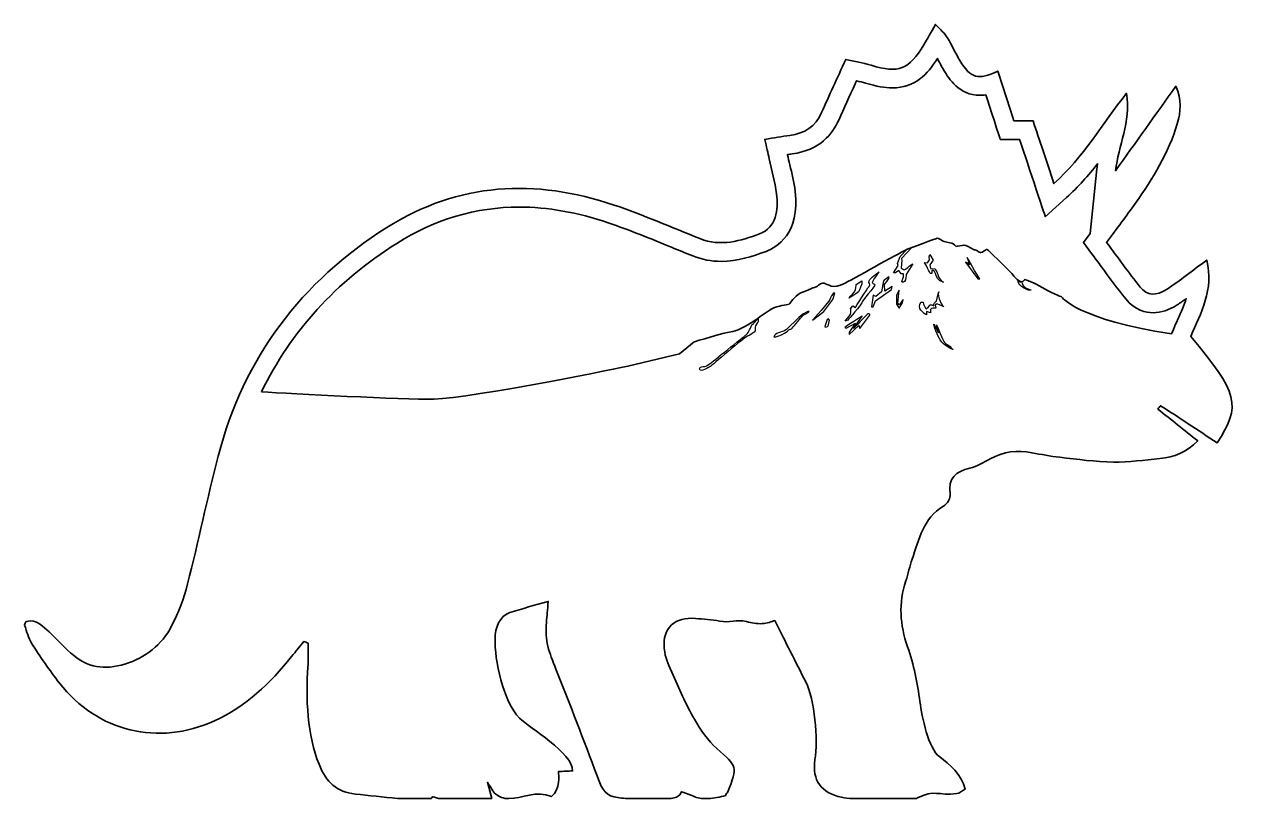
# Model space of a CAD drawing. Header units: millimetres. Extents: x -979 to 741, y -242 to 416.
# Drawn here: x -592.3 to -319.5, y 237.5 to 410.9 of the extents above; entities that cross this region are included whole.
import ezdxf

# ---------------------------------------------------------------- set-up
doc = ezdxf.new("R2010")
doc.units = ezdxf.units.MM
doc.header["$MEASUREMENT"] = 0
doc.layers.add('Layer 1', color=7, linetype='Continuous')

msp = doc.modelspace()

# ---------------------------------------------------------------- linework, layer by layer
at = {"layer": 'Layer 1', "color": 240, "lineweight": 35}
for points, knots in [([(-592.1974, 276.3227), (-591.7197, 274.8957), (-591.38, 273.4779), (-590.642, 272.3113), (-590.642, 272.3113), (-588.6975, 269.234), (-586.6214, 266.2209), (-584.383, 263.3486), (-584.383, 263.3486), (-575.898, 252.4538), (-562.2134, 249.1864), (-549.6651, 254.9003), (-549.6651, 254.9003), (-542.5704, 258.1307), (-537.1595, 263.3486), (-532.3642, 269.3226), (-532.3642, 269.3226), (-531.4547, 270.4557), (-530.5273, 271.5765), (-529.6055, 272.7032), (-529.6055, 272.7032), (-529.2961, 272.5716), (-528.9899, 272.4401), (-528.6805, 272.3081), (-528.6805, 272.3081), (-528.6805, 270.5262), (-528.5489, 268.7317), (-528.7052, 266.965), (-528.7052, 266.965), (-529.2961, 260.253), (-528.7694, 251.4646), (-526.234, 245.1753), (-526.234, 245.1753), (-524.602, 241.1208), (-522.2959, 238.9682), (-518.0735, 238.4937), (-518.0735, 238.4937), (-515.1585, 238.1659), (-511.7348, 237.8936), (-508.673, 237.477), (-508.673, 237.477), (-508.673, 237.477), (-501.088, 237.477), (-501.088, 237.477), (-501.088, 237.477), (-501.0022, 237.5934), (-500.9197, 237.719), (-500.8368, 237.8537), (-500.8368, 237.8537), (-500.7052, 238.071), (-500.0836, 237.7038), (-499.4867, 237.477), (-499.4867, 237.477), (-499.4867, 237.477), (-487.5229, 237.477), (-487.5229, 237.477), (-487.5229, 237.477), (-487.5229, 237.477), (-488.4938, 241.1515), (-488.4938, 241.1515), (-488.4938, 241.1515), (-488.4109, 241.0227), (-487.0975, 238.9438), (-486.9567, 238.8059), (-486.9567, 238.8059), (-485.9432, 237.7987), (-484.8376, 237.477), (-483.665, 237.477), (-483.665, 237.477), (-480.7743, 237.477), (-477.4734, 239.443), (-474.1354, 237.9211), (-474.1354, 237.9211), (-472.078, 239.746), (-472.5493, 242.7009), (-472.5892, 243.543), (-472.5892, 243.543), (-471.4776, 243.6012), (-470.4273, 243.6534), (-469.3923, 243.7053), (-469.3923, 243.7053), (-469.3432, 247.741), (-479.0439, 253.2528), (-481.2763, 255.4852), (-481.2763, 255.4852), (-485.0306, 259.2363), (-486.8954, 268.7779), (-486.7941, 273.2148), (-486.7941, 273.2148), (-486.7362, 275.8296), (-485.7989, 278.3466), (-483.4353, 279.1488), (-483.4353, 279.1488), (-480.7313, 280.0646), (-477.957, 280.772), (-474.8642, 281.6723), (-474.8642, 281.6723), (-475.0328, 279.7461), (-475.1401, 278.3681), (-475.2745, 276.9902), (-475.2745, 276.9902), (-475.688, 272.838), (-474.6744, 270.3118), (-473.1314, 266.4598), (-473.1314, 266.4598), (-469.9557, 258.535), (-466.8967, 250.5583), (-463.9295, 242.5541), (-463.9295, 242.5541), (-463.158, 240.4685), (-462.3434, 238.2824), (-460.1174, 237.8537), (-460.1174, 237.8537), (-459.0393, 237.6456), (-457.8727, 237.532), (-456.6909, 237.477), (-456.6909, 237.477), (-456.6909, 237.477), (-447.8383, 237.477), (-447.8383, 237.477), (-447.8383, 237.477), (-447.1369, 237.5045), (-446.2522, 237.6731), (-445.6796, 238.077), (-445.6796, 238.077), (-445.2143, 238.4079), (-445.0182, 239.0112), (-445.0182, 239.0112), (-445.0182, 239.0112), (-445.0182, 239.0112), (-443.2698, 238.4446), (-442.6785, 238.1599), (-442.6785, 238.1599), (-441.7818, 237.725), (-440.8233, 237.5228), (-439.8341, 237.477), (-439.8341, 237.477), (-439.8341, 237.477), (-439.0072, 237.477), (-439.0072, 237.477), (-439.0072, 237.477), (-437.7118, 237.526), (-436.3864, 237.817), (-435.097, 238.2058), (-435.097, 238.2058), (-435.097, 238.5364), (-434.7206, 238.7385), (-434.6253, 238.9773), (-434.6253, 238.9773), (-432.3654, 244.7251), (-432.5034, 244.6454), (-437.069, 248.7147), (-437.069, 248.7147), (-439.0961, 250.5185), (-440.7711, 252.8701), (-442.1211, 255.2464), (-442.1211, 255.2464), (-444.0505, 258.6422), (-445.6246, 262.2494), (-447.1768, 265.8442), (-447.1768, 265.8442), (-448.1692, 268.1316), (-448.6038, 268.7684), (-448.8613, 271.1905), (-448.8613, 271.1905), (-449.3418, 275.7318), (-446.4116, 278.2884), (-441.8855, 277.8414), (-441.8855, 277.8414), (-440.0729, 277.664), (-438.2237, 277.6485), (-436.4534, 277.2721), (-436.4534, 277.2721), (-434.1875, 276.788), (-432.7023, 277.7007), (-430.4516, 277.1341), (-430.4516, 277.1341), (-429.3005, 276.8431), (-428.082, 276.6289), (-426.9062, 276.6808), (-426.9062, 276.6808), (-425.8493, 276.7238), (-424.8114, 277.18), (-424.0981, 277.367), (-424.0981, 277.367), (-421.6759, 272.5808), (-419.4375, 268.1009), (-417.1501, 263.6488), (-417.1501, 263.6488), (-415.1231, 259.708), (-414.4097, 250.7605), (-415.0955, 246.1581), (-415.0955, 246.1581), (-415.7722, 241.6048), (-413.7176, 238.7385), (-409.1611, 237.7892), (-409.1611, 237.7892), (-408.4016, 237.6301), (-407.5136, 237.532), (-406.5432, 237.477), (-406.5432, 237.477), (-406.5432, 237.477), (-392.6624, 237.477), (-392.6624, 237.477), (-392.6624, 237.477), (-392.4666, 237.5017), (-392.2796, 237.5475), (-392.1174, 237.6332), (-392.1174, 237.6332), (-388.3359, 239.5869), (-387.497, 238.1141), (-383.3233, 238.5946), (-383.3233, 238.5946), (-382.7201, 238.6651), (-382.1688, 239.1978), (-381.4646, 239.5869), (-381.4646, 239.5869), (-382.2058, 242.8663), (-384.98, 245.1964), (-387.1478, 246.8224), (-387.1478, 246.8224), (-389.7107, 248.7394), (-391.1102, 255.7699), (-391.5723, 259.218), (-391.5723, 259.218), (-392.1237, 263.3518), (-392.9506, 267.5315), (-394.3314, 271.4572), (-394.3314, 271.4572), (-396.0889, 276.4543), (-396.3832, 281.2771), (-394.7142, 286.2746), (-394.7142, 286.2746), (-394.1815, 287.8699), (-393.8753, 289.5417), (-393.3179, 291.1278), (-393.3179, 291.1278), (-391.7748, 295.5403), (-390.8714, 300.3141), (-386.2874, 302.9994), (-386.2874, 302.9994), (-385.4911, 303.4651), (-384.6335, 304.8857), (-384.7715, 305.7003), (-384.7715, 305.7003), (-385.3902, 309.3381), (-383.5438, 310.7284), (-380.4172, 311.5243), (-380.4172, 311.5243), (-378.8128, 311.9349), (-377.2941, 312.783), (-375.8304, 313.6036), (-375.8304, 313.6036), (-372.8632, 315.2662), (-369.7521, 315.6095), (-366.4635, 314.9815), (-366.4635, 314.9815), (-364.3965, 314.5864), (-362.3236, 314.1793), (-360.2352, 313.9465), (-360.2352, 313.9465), (-356.2361, 313.4995), (-352.2278, 312.9361), (-348.2132, 312.8687), (-348.2132, 312.8687), (-344.7532, 312.8105), (-341.2808, 313.3432), (-337.8207, 313.671), (-337.8207, 313.671), (-334.6697, 313.968), (-331.8496, 315.0429), (-329.3297, 317.6485), (-329.3297, 317.6485), (-332.364, 320.0615), (-335.3065, 322.4012), (-338.2462, 324.7404), (-338.2462, 324.7404), (-338.0532, 324.9976), (-337.8602, 325.258), (-337.6676, 325.5151), (-337.6676, 325.5151), (-335.5947, 324.171), (-333.5186, 322.8358), (-331.4545, 321.4793), (-331.4545, 321.4793), (-329.2835, 320.0495), (-327.1309, 318.5979), (-324.9906, 317.1709), (-324.9906, 317.1709), (-319.4788, 325.4876), (-320.2475, 328.4365), (-330.9035, 340.988), (-330.9035, 340.988), (-328.6834, 346.2609), (-325.5815, 351.5551), (-327.3083, 358.1386), (-327.3083, 358.1386), (-330.5514, 355.7439), (-333.2794, 353.5334), (-336.204, 351.6224), (-336.204, 351.6224), (-338.6967, 349.9965), (-340.6528, 350.1619), (-342.2089, 352.0849), (-342.2089, 352.0849), (-344.8297, 355.3277), (-347.2367, 358.7387), (-349.7414, 362.0887), (-349.7414, 362.0887), (-347.4082, 365.258), (-345.277, 368.0354), (-343.2743, 370.9014), (-343.2743, 370.9014), (-339.4068, 376.4347), (-335.818, 382.1208), (-333.9045, 388.6923), (-333.9045, 388.6923), (-333.1235, 391.3717), (-332.8935, 394.0479), (-334.2439, 397.0761), (-334.2439, 397.0761), (-338.7394, 390.7621), (-343.2376, 384.4512), (-347.7327, 378.1404), (-347.7327, 378.1404), (-347.1263, 383.7743), (-344.2819, 388.9312), (-345.2552, 395.5175), (-345.2552, 395.5175), (-350.804, 388.5022), (-354.8888, 381.2727), (-361.5334, 375.2617), (-361.5334, 375.2617), (-363.2546, 380.4398), (-364.7733, 385.0086), (-366.2183, 389.363), (-366.2183, 389.363), (-366.2183, 389.363), (-370.5176, 389.363), (-370.5176, 389.363), (-370.5176, 389.363), (-371.7424, 393.12), (-372.9306, 396.7731), (-374.1311, 400.4628), (-374.1311, 400.4628), (-378.5313, 398.3623), (-380.1999, 398.852), (-382.6128, 402.8116), (-382.6128, 402.8116), (-383.6324, 404.4865), (-384.3979, 406.3175), (-385.4361, 407.9773), (-385.4361, 407.9773), (-386.0362, 408.9358), (-386.952, 409.6981), (-388.0819, 410.9445), (-388.0819, 410.9445), (-389.19, 409.0032), (-389.9312, 407.6802), (-390.6967, 406.3757), (-390.6967, 406.3757), (-393.9762, 400.7873), (-396.3616, 399.8966), (-402.5134, 401.7825), (-402.5134, 401.7825), (-404.3323, 402.3367), (-406.2306, 402.6369), (-408.209, 403.0811), (-408.209, 403.0811), (-410.144, 398.8216), (-411.911, 395.0215), (-413.5948, 391.1879), (-413.5948, 391.1879), (-414.9791, 388.0369), (-417.4288, 386.4966), (-420.7453, 386.074), (-420.7453, 386.074), (-422.5148, 385.8504), (-424.2727, 385.5106), (-426.3393, 385.1709), (-426.3393, 385.1709), (-425.9477, 383.4712), (-425.632, 382.1423), (-425.3381, 380.8074), (-425.3381, 380.8074), (-424.7687, 378.2046), (-424.0215, 375.6233), (-423.6938, 372.9898), (-423.6938, 372.9898), (-423.2377, 369.3213), (-423.801, 365.4111), (-427.5151, 364.0057), (-427.5151, 364.0057), (-431.6952, 362.4256), (-436.2393, 361.0783), (-440.8847, 362.9431), (-440.8847, 362.9431), (-447.2565, 365.5028), (-453.5737, 368.2404), (-460.0715, 370.4484), (-460.0715, 370.4484), (-477.7672, 376.4591), (-494.9793, 375.5619), (-511.0306, 365.4263), (-511.0306, 365.4263), (-530.2207, 353.3098), (-543.0879, 336.3059), (-548.823, 314.2132), (-548.823, 314.2132), (-551.2911, 304.7143), (-553.2691, 295.0873), (-555.6881, 285.5733), (-555.6881, 285.5733), (-556.5086, 282.3425), (-557.7427, 279.152), (-559.2557, 276.182), (-559.2557, 276.182), (-561.4479, 271.8735), (-565.1196, 269.0626), (-569.7523, 267.6356), (-569.7523, 267.6356), (-574.2477, 266.2545), (-578.118, 266.7445), (-581.921, 270.1311), (-581.921, 270.1311), (-583.8073, 271.8093), (-584.8483, 273.1259), (-586.7163, 274.8224), (-586.7163, 274.8224), (-587.9228, 275.9185), (-589.6468, 277.8199), (-591.7261, 277.1892), (-591.7261, 277.1892), (-591.9466, 277.1218), (-592.2648, 276.5249), (-592.1974, 276.3227)], [0, 0, 0, 0, 0.00909091, 0.00909091, 0.00909091, 0.00909091, 0.01818182, 0.01818182, 0.01818182, 0.01818182, 0.02727273, 0.02727273, 0.02727273, 0.02727273, 0.03636364, 0.03636364, 0.03636364, 0.03636364, 0.04545455, 0.04545455, 0.04545455, 0.04545455, 0.05454545, 0.05454545, 0.05454545, 0.05454545, 0.06363636, 0.06363636, 0.06363636, 0.06363636, 0.07272727, 0.07272727, 0.07272727, 0.07272727, 0.08181818, 0.08181818, 0.08181818, 0.08181818, 0.09090909, 0.09090909, 0.09090909, 0.09090909, 0.1, 0.1, 0.1, 0.1, 0.10909091, 0.10909091, 0.10909091, 0.10909091, 0.11818182, 0.11818182, 0.11818182, 0.11818182, 0.12727273, 0.12727273, 0.12727273, 0.12727273, 0.13636364, 0.13636364, 0.13636364, 0.13636364, 0.14545455, 0.14545455, 0.14545455, 0.14545455, 0.15454545, 0.15454545, 0.15454545, 0.15454545, 0.16363636, 0.16363636, 0.16363636, 0.16363636, 0.17272727, 0.17272727, 0.17272727, 0.17272727, 0.18181818, 0.18181818, 0.18181818, 0.18181818, 0.19090909, 0.19090909, 0.19090909, 0.19090909, 0.2, 0.2, 0.2, 0.2, 0.20909091, 0.20909091, 0.20909091, 0.20909091, 0.21818182, 0.21818182, 0.21818182, 0.21818182, 0.22727273, 0.22727273, 0.22727273, 0.22727273, 0.23636364, 0.23636364, 0.23636364, 0.23636364, 0.24545455, 0.24545455, 0.24545455, 0.24545455, 0.25454545, 0.25454545, 0.25454545, 0.25454545, 0.26363636, 0.26363636, 0.26363636, 0.26363636, 0.27272727, 0.27272727, 0.27272727, 0.27272727, 0.28181818, 0.28181818, 0.28181818, 0.28181818, 0.29090909, 0.29090909, 0.29090909, 0.29090909, 0.3, 0.3, 0.3, 0.3, 0.30909091, 0.30909091, 0.30909091, 0.30909091, 0.31818182, 0.31818182, 0.31818182, 0.31818182, 0.32727273, 0.32727273, 0.32727273, 0.32727273, 0.33636364, 0.33636364, 0.33636364, 0.33636364, 0.34545455, 0.34545455, 0.34545455, 0.34545455, 0.35454545, 0.35454545, 0.35454545, 0.35454545, 0.36363636, 0.36363636, 0.36363636, 0.36363636, 0.37272727, 0.37272727, 0.37272727, 0.37272727, 0.38181818, 0.38181818, 0.38181818, 0.38181818, 0.39090909, 0.39090909, 0.39090909, 0.39090909, 0.4, 0.4, 0.4, 0.4, 0.40909091, 0.40909091, 0.40909091, 0.40909091, 0.41818182, 0.41818182, 0.41818182, 0.41818182, 0.42727273, 0.42727273, 0.42727273, 0.42727273, 0.43636364, 0.43636364, 0.43636364, 0.43636364, 0.44545455, 0.44545455, 0.44545455, 0.44545455, 0.45454545, 0.45454545, 0.45454545, 0.45454545, 0.46363636, 0.46363636, 0.46363636, 0.46363636, 0.47272727, 0.47272727, 0.47272727, 0.47272727, 0.48181818, 0.48181818, 0.48181818, 0.48181818, 0.49090909, 0.49090909, 0.49090909, 0.49090909, 0.5, 0.5, 0.5, 0.5, 0.50909091, 0.50909091, 0.50909091, 0.50909091, 0.51818182, 0.51818182, 0.51818182, 0.51818182, 0.52727273, 0.52727273, 0.52727273, 0.52727273, 0.53636364, 0.53636364, 0.53636364, 0.53636364, 0.54545455, 0.54545455, 0.54545455, 0.54545455, 0.55454545, 0.55454545, 0.55454545, 0.55454545, 0.56363636, 0.56363636, 0.56363636, 0.56363636, 0.57272727, 0.57272727, 0.57272727, 0.57272727, 0.58181818, 0.58181818, 0.58181818, 0.58181818, 0.59090909, 0.59090909, 0.59090909, 0.59090909, 0.6, 0.6, 0.6, 0.6, 0.60909091, 0.60909091, 0.60909091, 0.60909091, 0.61818182, 0.61818182, 0.61818182, 0.61818182, 0.62727273, 0.62727273, 0.62727273, 0.62727273, 0.63636364, 0.63636364, 0.63636364, 0.63636364, 0.64545455, 0.64545455, 0.64545455, 0.64545455, 0.65454545, 0.65454545, 0.65454545, 0.65454545, 0.66363636, 0.66363636, 0.66363636, 0.66363636, 0.67272727, 0.67272727, 0.67272727, 0.67272727, 0.68181818, 0.68181818, 0.68181818, 0.68181818, 0.69090909, 0.69090909, 0.69090909, 0.69090909, 0.7, 0.7, 0.7, 0.7, 0.70909091, 0.70909091, 0.70909091, 0.70909091, 0.71818182, 0.71818182, 0.71818182, 0.71818182, 0.72727273, 0.72727273, 0.72727273, 0.72727273, 0.73636364, 0.73636364, 0.73636364, 0.73636364, 0.74545455, 0.74545455, 0.74545455, 0.74545455, 0.75454545, 0.75454545, 0.75454545, 0.75454545, 0.76363636, 0.76363636, 0.76363636, 0.76363636, 0.77272727, 0.77272727, 0.77272727, 0.77272727, 0.78181818, 0.78181818, 0.78181818, 0.78181818, 0.79090909, 0.79090909, 0.79090909, 0.79090909, 0.8, 0.8, 0.8, 0.8, 0.80909091, 0.80909091, 0.80909091, 0.80909091, 0.81818182, 0.81818182, 0.81818182, 0.81818182, 0.82727273, 0.82727273, 0.82727273, 0.82727273, 0.83636364, 0.83636364, 0.83636364, 0.83636364, 0.84545455, 0.84545455, 0.84545455, 0.84545455, 0.85454545, 0.85454545, 0.85454545, 0.85454545, 0.86363636, 0.86363636, 0.86363636, 0.86363636, 0.87272727, 0.87272727, 0.87272727, 0.87272727, 0.88181818, 0.88181818, 0.88181818, 0.88181818, 0.89090909, 0.89090909, 0.89090909, 0.89090909, 0.9, 0.9, 0.9, 0.9, 0.90909091, 0.90909091, 0.90909091, 0.90909091, 0.91818182, 0.91818182, 0.91818182, 0.91818182, 0.92727273, 0.92727273, 0.92727273, 0.92727273, 0.93636364, 0.93636364, 0.93636364, 0.93636364, 0.94545455, 0.94545455, 0.94545455, 0.94545455, 0.95454545, 0.95454545, 0.95454545, 0.95454545, 0.96363636, 0.96363636, 0.96363636, 0.96363636, 0.97272727, 0.97272727, 0.97272727, 0.97272727, 0.98181818, 0.98181818, 0.98181818, 0.98181818, 1, 1, 1, 1]), ([(-539.1223, 328.6079), (-532.205, 328.2159), (-507.6838, 326.8595), (-500.4571, 326.9943), (-500.4571, 326.9943), (-492.012, 327.1502), (-457.0154, 334.3433), (-457.0154, 334.3433), (-457.0154, 334.3433), (-457.0154, 334.3433), (-445.416, 337.1571), (-445.416, 337.1571), (-445.416, 337.1571), (-445.416, 337.1571), (-442.1613, 339.8181), (-442.1613, 339.8181), (-442.1613, 339.8181), (-442.1613, 339.8181), (-434.9406, 342.0046), (-433.5355, 342.1605), (-433.5355, 342.1605), (-432.1269, 342.32), (-429.3128, 344.0377), (-428.688, 344.5061), (-428.688, 344.5061), (-428.0604, 344.9778), (-425.5585, 346.8518), (-424.153, 347.4794), (-424.153, 347.4794), (-422.7448, 348.1041), (-421.0236, 347.9482), (-420.7113, 348.4167), (-420.7113, 348.4167), (-420.3988, 348.8852), (-419.3059, 350.4497), (-417.8972, 350.9182), (-417.8972, 350.9182), (-416.4918, 351.3867), (-416.2589, 351.6989), (-415.2027, 352.0115), (-415.2027, 352.0115), (-414.1462, 352.3269), (-413.9899, 353.1076), (-413.0497, 352.9516), (-413.0497, 352.9516), (-412.1131, 352.7954), (-411.3416, 351.4298), (-408.3648, 352.9728), (-408.3648, 352.9728), (-405.3888, 354.5162), (-395.0697, 360.3342), (-394.4446, 360.5515), (-394.4446, 360.5515), (-393.817, 360.7692), (-387.9284, 362.9829), (-387.6928, 363.0351), (-387.6928, 363.0351), (-387.4599, 363.0901), (-386.3638, 362.3673), (-386.3638, 362.3673), (-386.3638, 362.3673), (-386.3638, 362.3673), (-384.7502, 361.9418), (-384.4105, 361.9171), (-384.4105, 361.9171), (-384.0704, 361.8896), (-383.5773, 361.1855), (-383.4735, 361.1855), (-383.4735, 361.1855), (-383.3691, 361.1855), (-382.0128, 361.4458), (-381.6727, 361.4977), (-381.6727, 361.4977), (-381.3362, 361.5499), (-380.1879, 360.9008), (-379.9275, 360.6923), (-379.9275, 360.6923), (-379.6672, 360.4813), (-379.4865, 360.4813), (-379.1712, 360.4291), (-379.1712, 360.4291), (-378.8586, 360.3769), (-378.0687, 359.5165), (-377.5269, 359.9084), (-377.5269, 359.9084), (-376.985, 360.3004), (-376.6693, 360.5515), (-376.6693, 360.5515), (-376.6693, 360.5515), (-376.6693, 360.5515), (-376.253, 360.4048), (-375.9408, 360.0125), (-375.9408, 360.0125), (-375.6282, 359.6237), (-370.9892, 355.2969), (-370.677, 354.749), (-370.677, 354.749), (-370.3644, 354.2008), (-369.1643, 353.1841), (-368.7752, 353.2363), (-368.7752, 353.2363), (-368.3832, 353.2914), (-368.1232, 353.8121), (-368.0191, 353.7842), (-368.0191, 353.7842), (-367.9147, 353.7599), (-365.9339, 353.0282), (-364.213, 351.9868), (-364.213, 351.9868), (-362.495, 350.9457), (-359.8372, 349.9015), (-359.8372, 349.9015), (-359.8372, 349.9015), (-359.8372, 349.9015), (-356.2575, 344.7326), (-335.1844, 341.6127), (-335.1844, 341.6127), (-335.1844, 341.6127), (-334.7646, 342.6138), (-334.7646, 342.6138), (-334.7646, 342.6138), (-334.44, 343.3854), (-334.0999, 344.1512), (-333.7694, 344.8921), (-333.7694, 344.8921), (-333.0589, 346.4905), (-332.3886, 348.0064), (-331.8802, 349.5036), (-331.8802, 349.5036), (-332.5509, 349.0288), (-333.2243, 348.5666), (-333.9165, 348.1133), (-333.9165, 348.1133), (-335.7354, 346.9251), (-337.5451, 346.3251), (-339.2903, 346.3251), (-339.2903, 346.3251), (-340.953, 346.3251), (-343.3752, 346.8673), (-345.4668, 349.4514), (-345.4668, 349.4514), (-347.3682, 351.8034), (-349.1628, 354.2467), (-350.8988, 356.6075), (-350.8988, 356.6075), (-351.6277, 357.5998), (-352.3562, 358.5919), (-353.0974, 359.581), (-353.0974, 359.581), (-353.0974, 359.581), (-354.9561, 362.0702), (-354.9561, 362.0702), (-354.9561, 362.0702), (-354.9561, 362.0702), (-353.4558, 364.1097), (-353.4558, 364.1097), (-353.4558, 364.1097), (-353.4558, 364.1097), (-351.8972, 378.5905), (-351.8972, 378.5905), (-351.8972, 378.5905), (-351.857, 378.9732), (-351.8083, 379.3528), (-351.7501, 379.7264), (-351.7501, 379.7264), (-353.8202, 377.1113), (-356.0797, 374.5483), (-358.7224, 372.1569), (-358.7224, 372.1569), (-358.7224, 372.1569), (-363.4838, 367.8484), (-363.4838, 367.8484), (-363.4838, 367.8484), (-363.4838, 367.8484), (-368.3038, 382.3476), (-369.2408, 385.1737), (-369.2408, 385.1737), (-369.2408, 385.1737), (-373.5585, 385.1737), (-373.5585, 385.1737), (-373.5585, 385.1737), (-373.5585, 385.1737), (-376.0448, 392.8078), (-376.8072, 395.153), (-376.8072, 395.153), (-377.2697, 395.0828), (-377.7167, 395.049), (-378.1608, 395.049), (-378.1608, 395.049), (-382.7874, 395.049), (-385.0871, 398.8216), (-386.1896, 400.6341), (-386.1896, 400.6341), (-386.7434, 401.544), (-387.2087, 402.4411), (-387.6529, 403.3135), (-387.6529, 403.3135), (-389.8698, 399.7677), (-392.7205, 396.6964), (-397.7762, 396.6964), (-397.7762, 396.6964), (-399.4635, 396.6964), (-401.3036, 397.0302), (-403.735, 397.7774), (-403.735, 397.7774), (-404.3781, 397.9735), (-405.0671, 398.1386), (-405.7867, 398.2949), (-405.7867, 398.2949), (-405.888, 398.0744), (-405.9889, 397.8571), (-406.0866, 397.6398), (-406.0866, 397.6398), (-407.3756, 394.8225), (-408.5917, 392.1647), (-409.758, 389.5037), (-409.758, 389.5037), (-411.0872, 386.4814), (-413.9779, 382.7152), (-420.2213, 381.9189), (-420.2213, 381.9189), (-420.5642, 381.8759), (-420.9103, 381.8269), (-421.2627, 381.775), (-421.2627, 381.775), (-421.2564, 381.7503), (-421.2504, 381.726), (-421.2472, 381.7044), (-421.2472, 381.7044), (-421.0849, 380.9696), (-420.9103, 380.2408), (-420.7265, 379.4692), (-420.7265, 379.4692), (-420.2672, 377.5614), (-419.7955, 375.5894), (-419.5355, 373.5073), (-419.5355, 373.5073), (-418.3626, 364.0578), (-423.6877, 360.9742), (-426.0334, 360.0894), (-426.0334, 360.0894), (-429.1106, 358.9256), (-432.4606, 357.8478), (-436.1136, 357.8478), (-436.1136, 357.8478), (-438.3181, 357.8478), (-440.4493, 358.255), (-442.4463, 359.0572), (-442.4463, 359.0572), (-444.0412, 359.6971), (-445.6305, 360.3494), (-447.223, 361.0017), (-447.223, 361.0017), (-451.862, 362.9003), (-456.6605, 364.866), (-461.4187, 366.4828), (-461.4187, 366.4828), (-468.3085, 368.8224), (-475.0296, 370.0106), (-481.399, 370.0106), (-481.399, 370.0106), (-491.0383, 370.0106), (-500.2582, 367.2758), (-508.7954, 361.8836), (-508.7954, 361.8836), (-522.4218, 353.279), (-532.5754, 342.127), (-539.1223, 328.6079)], [0, 0, 0, 0, 0.01470588, 0.01470588, 0.01470588, 0.01470588, 0.02941176, 0.02941176, 0.02941176, 0.02941176, 0.04411765, 0.04411765, 0.04411765, 0.04411765, 0.05882353, 0.05882353, 0.05882353, 0.05882353, 0.07352941, 0.07352941, 0.07352941, 0.07352941, 0.08823529, 0.08823529, 0.08823529, 0.08823529, 0.10294118, 0.10294118, 0.10294118, 0.10294118, 0.11764706, 0.11764706, 0.11764706, 0.11764706, 0.13235294, 0.13235294, 0.13235294, 0.13235294, 0.14705882, 0.14705882, 0.14705882, 0.14705882, 0.16176471, 0.16176471, 0.16176471, 0.16176471, 0.17647059, 0.17647059, 0.17647059, 0.17647059, 0.19117647, 0.19117647, 0.19117647, 0.19117647, 0.20588235, 0.20588235, 0.20588235, 0.20588235, 0.22058824, 0.22058824, 0.22058824, 0.22058824, 0.23529412, 0.23529412, 0.23529412, 0.23529412, 0.25, 0.25, 0.25, 0.25, 0.26470588, 0.26470588, 0.26470588, 0.26470588, 0.27941176, 0.27941176, 0.27941176, 0.27941176, 0.29411765, 0.29411765, 0.29411765, 0.29411765, 0.30882353, 0.30882353, 0.30882353, 0.30882353, 0.32352941, 0.32352941, 0.32352941, 0.32352941, 0.33823529, 0.33823529, 0.33823529, 0.33823529, 0.35294118, 0.35294118, 0.35294118, 0.35294118, 0.36764706, 0.36764706, 0.36764706, 0.36764706, 0.38235294, 0.38235294, 0.38235294, 0.38235294, 0.39705882, 0.39705882, 0.39705882, 0.39705882, 0.41176471, 0.41176471, 0.41176471, 0.41176471, 0.42647059, 0.42647059, 0.42647059, 0.42647059, 0.44117647, 0.44117647, 0.44117647, 0.44117647, 0.45588235, 0.45588235, 0.45588235, 0.45588235, 0.47058824, 0.47058824, 0.47058824, 0.47058824, 0.48529412, 0.48529412, 0.48529412, 0.48529412, 0.5, 0.5, 0.5, 0.5, 0.51470588, 0.51470588, 0.51470588, 0.51470588, 0.52941176, 0.52941176, 0.52941176, 0.52941176, 0.54411765, 0.54411765, 0.54411765, 0.54411765, 0.55882353, 0.55882353, 0.55882353, 0.55882353, 0.57352941, 0.57352941, 0.57352941, 0.57352941, 0.58823529, 0.58823529, 0.58823529, 0.58823529, 0.60294118, 0.60294118, 0.60294118, 0.60294118, 0.61764706, 0.61764706, 0.61764706, 0.61764706, 0.63235294, 0.63235294, 0.63235294, 0.63235294, 0.64705882, 0.64705882, 0.64705882, 0.64705882, 0.66176471, 0.66176471, 0.66176471, 0.66176471, 0.67647059, 0.67647059, 0.67647059, 0.67647059, 0.69117647, 0.69117647, 0.69117647, 0.69117647, 0.70588235, 0.70588235, 0.70588235, 0.70588235, 0.72058824, 0.72058824, 0.72058824, 0.72058824, 0.73529412, 0.73529412, 0.73529412, 0.73529412, 0.75, 0.75, 0.75, 0.75, 0.76470588, 0.76470588, 0.76470588, 0.76470588, 0.77941176, 0.77941176, 0.77941176, 0.77941176, 0.79411765, 0.79411765, 0.79411765, 0.79411765, 0.80882353, 0.80882353, 0.80882353, 0.80882353, 0.82352941, 0.82352941, 0.82352941, 0.82352941, 0.83823529, 0.83823529, 0.83823529, 0.83823529, 0.85294118, 0.85294118, 0.85294118, 0.85294118, 0.86764706, 0.86764706, 0.86764706, 0.86764706, 0.88235294, 0.88235294, 0.88235294, 0.88235294, 0.89705882, 0.89705882, 0.89705882, 0.89705882, 0.91176471, 0.91176471, 0.91176471, 0.91176471, 0.92647059, 0.92647059, 0.92647059, 0.92647059, 0.94117647, 0.94117647, 0.94117647, 0.94117647, 0.95588235, 0.95588235, 0.95588235, 0.95588235, 0.97058824, 0.97058824, 0.97058824, 0.97058824, 1, 1, 1, 1])]:
    msp.add_open_spline(points, degree=3, knots=knots, dxfattribs=at)
at = {"layer": 'Layer 1', "color": 140}
for points, knots in [([(-394.4436, 360.5521), (-394.4436, 360.5521), (-395.9679, 358.9709), (-395.9679, 358.9709), (-395.9679, 358.9709), (-395.9679, 358.9709), (-396.6326, 357.3682), (-396.6326, 357.3682), (-396.6326, 357.3682), (-396.6326, 357.3682), (-396.4371, 356.9382), (-396.4371, 356.9382), (-396.4371, 356.9382), (-396.4371, 356.9382), (-397.5318, 355.2576), (-397.5318, 355.2576), (-397.5318, 355.2576), (-397.5318, 355.2576), (-397.0234, 355.2576), (-397.0234, 355.2576), (-397.0234, 355.2576), (-397.0234, 355.2576), (-396.2809, 355.7656), (-396.2809, 355.7656), (-396.2809, 355.7656), (-396.2809, 355.7656), (-395.7729, 355.0621), (-395.7729, 355.0621), (-395.7729, 355.0621), (-395.7729, 355.0621), (-395.2253, 355.0621), (-395.2253, 355.0621), (-395.2253, 355.0621), (-395.2253, 355.0621), (-395.2253, 354.3975), (-395.2253, 354.3975), (-395.2253, 354.3975), (-395.2253, 354.3975), (-395.6557, 353.3028), (-395.6557, 353.3028), (-395.6557, 353.3028), (-395.6557, 353.3028), (-395.3428, 352.9903), (-395.0299, 353.3028), (-395.0299, 353.3028), (-394.717, 353.6157), (-394.639, 354.8667), (-394.639, 354.8667), (-394.639, 354.8667), (-394.639, 354.8667), (-393.1538, 357.2903), (-393.1538, 357.2903), (-393.1538, 357.2903), (-393.1538, 357.2903), (-393.701, 357.0165), (-393.701, 357.0165), (-393.701, 357.0165), (-393.701, 357.0165), (-394.8736, 355.9219), (-395.0691, 355.9219), (-395.0691, 355.9219), (-395.2645, 355.9219), (-395.8117, 356.4302), (-395.8117, 356.4302), (-395.8117, 356.4302), (-395.8117, 356.4302), (-395.6162, 358.072), (-395.6162, 358.072), (-395.6162, 358.072), (-395.6162, 358.072), (-395.7337, 358.5112), (-395.7337, 358.5112), (-395.7337, 358.5112), (-395.7337, 358.5112), (-393.3962, 360.9362), (-393.3962, 360.9362), (-393.3962, 360.9362), (-393.3962, 360.9362), (-394.4436, 360.5521), (-394.4436, 360.5521)], [0, 0, 0, 0, 0.04761905, 0.04761905, 0.04761905, 0.04761905, 0.0952381, 0.0952381, 0.0952381, 0.0952381, 0.14285714, 0.14285714, 0.14285714, 0.14285714, 0.19047619, 0.19047619, 0.19047619, 0.19047619, 0.23809524, 0.23809524, 0.23809524, 0.23809524, 0.28571429, 0.28571429, 0.28571429, 0.28571429, 0.33333333, 0.33333333, 0.33333333, 0.33333333, 0.38095238, 0.38095238, 0.38095238, 0.38095238, 0.42857143, 0.42857143, 0.42857143, 0.42857143, 0.47619048, 0.47619048, 0.47619048, 0.47619048, 0.52380952, 0.52380952, 0.52380952, 0.52380952, 0.57142857, 0.57142857, 0.57142857, 0.57142857, 0.61904762, 0.61904762, 0.61904762, 0.61904762, 0.66666667, 0.66666667, 0.66666667, 0.66666667, 0.71428571, 0.71428571, 0.71428571, 0.71428571, 0.76190476, 0.76190476, 0.76190476, 0.76190476, 0.80952381, 0.80952381, 0.80952381, 0.80952381, 0.85714286, 0.85714286, 0.85714286, 0.85714286, 0.9047619, 0.9047619, 0.9047619, 0.9047619, 1, 1, 1, 1]), ([(-390.6126, 357.6029), (-390.4955, 357.6029), (-389.2058, 355.101), (-389.2058, 355.101), (-389.2058, 355.101), (-389.2058, 355.101), (-388.8928, 355.101), (-388.8928, 355.101), (-388.8928, 355.101), (-388.8928, 355.101), (-388.8928, 355.7656), (-388.8928, 355.7656), (-388.8928, 355.7656), (-388.8928, 355.7656), (-388.3065, 356.0002), (-388.1107, 355.101), (-388.1107, 355.101), (-387.9153, 354.2021), (-387.0944, 353.4983), (-387.0944, 353.4983), (-387.0944, 353.4983), (-387.0944, 353.4983), (-386.313, 353.1639), (-386.313, 353.1639), (-386.313, 353.1639), (-386.313, 353.1639), (-387.2902, 353.8504), (-387.4073, 354.3976), (-387.4073, 354.3976), (-387.5244, 354.9447), (-388.1502, 356.1565), (-388.1502, 356.1565), (-388.1502, 356.1565), (-388.1502, 356.1565), (-389.2058, 356.2736), (-389.2058, 356.2736), (-389.2058, 356.2736), (-389.2058, 356.2736), (-389.3229, 357.0501), (-389.3229, 357.0501), (-389.3229, 357.0501), (-389.3229, 357.0501), (-388.6191, 358.1501), (-388.6191, 358.1501), (-388.6191, 358.1501), (-388.6191, 358.1501), (-389.3229, 359.3619), (-389.3229, 359.3619), (-389.3229, 359.3619), (-389.3229, 359.3619), (-389.4792, 358.893), (-389.4792, 358.893), (-389.4792, 358.893), (-389.4792, 358.893), (-389.4008, 358.1892), (-389.4008, 358.1892), (-389.4008, 358.1892), (-389.4008, 358.1892), (-389.857, 357.5246), (-389.857, 357.5246), (-389.857, 357.5246), (-389.857, 357.5246), (-390.6126, 357.6029), (-390.6126, 357.6029)], [0, 0, 0, 0, 0.05882353, 0.05882353, 0.05882353, 0.05882353, 0.11764706, 0.11764706, 0.11764706, 0.11764706, 0.17647059, 0.17647059, 0.17647059, 0.17647059, 0.23529412, 0.23529412, 0.23529412, 0.23529412, 0.29411765, 0.29411765, 0.29411765, 0.29411765, 0.35294118, 0.35294118, 0.35294118, 0.35294118, 0.41176471, 0.41176471, 0.41176471, 0.41176471, 0.47058824, 0.47058824, 0.47058824, 0.47058824, 0.52941176, 0.52941176, 0.52941176, 0.52941176, 0.58823529, 0.58823529, 0.58823529, 0.58823529, 0.64705882, 0.64705882, 0.64705882, 0.64705882, 0.70588235, 0.70588235, 0.70588235, 0.70588235, 0.76470588, 0.76470588, 0.76470588, 0.76470588, 0.82352941, 0.82352941, 0.82352941, 0.82352941, 0.88235294, 0.88235294, 0.88235294, 0.88235294, 1, 1, 1, 1]), ([(-380.9964, 358.7365), (-380.9964, 358.7365), (-378.7686, 354.7102), (-378.1428, 353.9285), (-378.1428, 353.9285), (-378.1428, 353.9285), (-378.5728, 353.9285), (-378.5728, 353.9285), (-378.5728, 353.9285), (-378.5728, 353.9285), (-381.3912, 357.6418), (-381.3912, 357.6418), (-381.3912, 357.6418), (-381.3912, 357.6418), (-380.7449, 357.4464), (-380.7449, 357.4464), (-380.7449, 357.4464), (-380.7449, 357.4464), (-380.4884, 357.0499), (-380.4884, 357.0499), (-380.4884, 357.0499), (-380.4884, 357.0499), (-380.9964, 358.7365), (-380.9964, 358.7365)], [0, 0, 0, 0, 0.14285714, 0.14285714, 0.14285714, 0.14285714, 0.28571429, 0.28571429, 0.28571429, 0.28571429, 0.42857143, 0.42857143, 0.42857143, 0.42857143, 0.57142857, 0.57142857, 0.57142857, 0.57142857, 0.71428571, 0.71428571, 0.71428571, 0.71428571, 1, 1, 1, 1]), ([(-400.6982, 355.492), (-400.8936, 355.4137), (-402.6917, 354.0848), (-402.9655, 353.4984), (-402.9655, 353.4984), (-403.2389, 352.9121), (-402.5354, 352.7947), (-402.9655, 352.2475), (-402.9655, 352.2475), (-403.3955, 351.7003), (-406.0339, 347.4783), (-406.0339, 347.4783), (-406.0339, 347.4783), (-406.0339, 347.4783), (-406.6005, 347.8695), (-406.6005, 347.8695), (-406.6005, 347.8695), (-406.6005, 347.8695), (-407.1088, 347.2049), (-407.1088, 347.2049), (-407.1088, 347.2049), (-407.1088, 347.2049), (-406.9526, 346.384), (-407.1088, 346.0323), (-407.1088, 346.0323), (-407.2651, 345.6802), (-408.3647, 344.4684), (-408.3647, 344.4684), (-408.3647, 344.4684), (-408.3647, 344.4684), (-407.7343, 344.703), (-407.7343, 344.703), (-407.7343, 344.703), (-407.7343, 344.703), (-404.4898, 348.3384), (-404.6073, 348.573), (-404.6073, 348.573), (-404.7244, 348.8076), (-401.5974, 352.3258), (-401.6757, 352.5601), (-401.6757, 352.5601), (-401.7533, 352.7947), (-402.1445, 352.8338), (-402.262, 353.1076), (-402.262, 353.1076), (-402.3791, 353.381), (-400.6982, 355.492), (-400.6982, 355.492)], [0, 0, 0, 0, 0.07692308, 0.07692308, 0.07692308, 0.07692308, 0.15384615, 0.15384615, 0.15384615, 0.15384615, 0.23076923, 0.23076923, 0.23076923, 0.23076923, 0.30769231, 0.30769231, 0.30769231, 0.30769231, 0.38461538, 0.38461538, 0.38461538, 0.38461538, 0.46153846, 0.46153846, 0.46153846, 0.46153846, 0.53846154, 0.53846154, 0.53846154, 0.53846154, 0.61538462, 0.61538462, 0.61538462, 0.61538462, 0.69230769, 0.69230769, 0.69230769, 0.69230769, 0.76923077, 0.76923077, 0.76923077, 0.76923077, 0.84615385, 0.84615385, 0.84615385, 0.84615385, 1, 1, 1, 1]), ([(-405.8579, 352.6384), (-405.8579, 352.6384), (-405.8191, 351.5046), (-406.3271, 350.9574), (-406.3271, 350.9574), (-406.8354, 350.4103), (-407.4609, 349.6285), (-407.4609, 349.6285), (-407.4609, 349.6285), (-407.4609, 349.6285), (-405.3107, 350.9183), (-405.2328, 351.1335), (-405.2328, 351.1335), (-405.1544, 351.3483), (-404.6073, 352.8338), (-404.6073, 352.8338), (-404.6073, 352.8338), (-404.6073, 352.8338), (-404.6073, 353.4985), (-404.6073, 353.4985), (-404.6073, 353.4985), (-404.6073, 353.4985), (-405.8579, 352.6384), (-405.8579, 352.6384)], [0, 0, 0, 0, 0.14285714, 0.14285714, 0.14285714, 0.14285714, 0.28571429, 0.28571429, 0.28571429, 0.28571429, 0.42857143, 0.42857143, 0.42857143, 0.42857143, 0.57142857, 0.57142857, 0.57142857, 0.57142857, 0.71428571, 0.71428571, 0.71428571, 0.71428571, 1, 1, 1, 1]), ([(-402.0662, 350.2539), (-402.0662, 350.2539), (-401.4799, 349.9802), (-401.4799, 349.9802), (-401.4799, 349.9802), (-401.4799, 349.9802), (-400.1901, 350.9965), (-400.1901, 350.9965), (-400.1901, 350.9965), (-400.1901, 350.9965), (-399.7601, 353.4984), (-399.7601, 353.4984), (-399.7601, 353.4984), (-399.7601, 353.4984), (-398.5091, 354.3976), (-398.5091, 354.3976), (-398.5091, 354.3976), (-398.5091, 354.3976), (-398.4308, 354.1239), (-398.5091, 354.0064), (-398.5091, 354.0064), (-398.5875, 353.8893), (-399.4863, 352.6775), (-399.4863, 352.6775), (-399.4863, 352.6775), (-399.4863, 352.6775), (-399.408, 351.192), (-399.408, 351.192), (-399.408, 351.192), (-399.408, 351.192), (-397.7665, 352.1889), (-397.7665, 352.1889), (-397.7665, 352.1889), (-397.7665, 352.1889), (-397.9228, 351.5634), (-397.9228, 351.5634), (-397.9228, 351.5634), (-397.9228, 351.5634), (-401.5582, 349.003), (-401.5582, 349.003), (-401.5582, 349.003), (-401.5582, 349.003), (-402.0662, 347.6935), (-402.0662, 347.6935), (-402.0662, 347.6935), (-402.0662, 347.6935), (-402.4571, 347.6935), (-402.4571, 347.6935), (-402.4571, 347.6935), (-402.4571, 347.6935), (-402.0662, 350.2539), (-402.0662, 350.2539)], [0, 0, 0, 0, 0.07142857, 0.07142857, 0.07142857, 0.07142857, 0.14285714, 0.14285714, 0.14285714, 0.14285714, 0.21428571, 0.21428571, 0.21428571, 0.21428571, 0.28571429, 0.28571429, 0.28571429, 0.28571429, 0.35714286, 0.35714286, 0.35714286, 0.35714286, 0.42857143, 0.42857143, 0.42857143, 0.42857143, 0.5, 0.5, 0.5, 0.5, 0.57142857, 0.57142857, 0.57142857, 0.57142857, 0.64285714, 0.64285714, 0.64285714, 0.64285714, 0.71428571, 0.71428571, 0.71428571, 0.71428571, 0.78571429, 0.78571429, 0.78571429, 0.78571429, 0.85714286, 0.85714286, 0.85714286, 0.85714286, 1, 1, 1, 1]), ([(-369.5253, 353.592), (-369.5253, 353.592), (-370.0121, 352.4822), (-367.3148, 351.4267), (-367.3148, 351.4267), (-367.3148, 351.4267), (-366.6636, 351.4267), (-366.6636, 351.4267), (-366.6636, 351.4267), (-366.6636, 351.4267), (-368.8264, 352), (-368.7742, 353.2379), (-368.7742, 353.2379), (-368.7742, 353.2379), (-369.1845, 353.264), (-369.1845, 353.264), (-369.1845, 353.264), (-369.1845, 353.264), (-369.5253, 353.592), (-369.5253, 353.592)], [0, 0, 0, 0, 0.16666667, 0.16666667, 0.16666667, 0.16666667, 0.33333333, 0.33333333, 0.33333333, 0.33333333, 0.5, 0.5, 0.5, 0.5, 0.66666667, 0.66666667, 0.66666667, 0.66666667, 1, 1, 1, 1]), ([(-415.6306, 344.703), (-415.5134, 344.8205), (-411.9172, 348.8076), (-411.7998, 349.2768), (-411.7998, 349.2768), (-411.6826, 349.7456), (-411.018, 350.684), (-411.018, 350.684), (-411.018, 350.684), (-411.018, 350.684), (-410.6268, 350.684), (-410.6268, 350.684), (-410.6268, 350.684), (-410.6268, 350.684), (-411.096, 349.3156), (-411.096, 349.3156), (-411.096, 349.3156), (-411.096, 349.3156), (-413.1287, 346.6091), (-413.1287, 346.6091), (-413.1287, 346.6091), (-413.1287, 346.6091), (-415.6306, 344.703), (-415.6306, 344.703)], [0, 0, 0, 0, 0.14285714, 0.14285714, 0.14285714, 0.14285714, 0.28571429, 0.28571429, 0.28571429, 0.28571429, 0.42857143, 0.42857143, 0.42857143, 0.42857143, 0.57142857, 0.57142857, 0.57142857, 0.57142857, 0.71428571, 0.71428571, 0.71428571, 0.71428571, 1, 1, 1, 1]), ([(-396.2419, 351.3875), (-396.2419, 351.3875), (-396.5153, 348.4556), (-396.5153, 348.4556), (-396.5153, 348.4556), (-396.5153, 348.4556), (-396.2419, 348.143), (-396.2419, 348.143), (-396.2419, 348.143), (-396.2419, 348.143), (-395.3427, 349.3156), (-395.3427, 349.3156), (-395.3427, 349.3156), (-395.3427, 349.3156), (-395.4993, 348.573), (-395.4993, 348.573), (-395.4993, 348.573), (-395.4993, 348.573), (-396.2028, 347.3612), (-396.2028, 347.3612), (-396.2028, 347.3612), (-396.2028, 347.3612), (-396.7891, 348.2601), (-396.7891, 348.2601), (-396.7891, 348.2601), (-396.7891, 348.2601), (-396.7891, 350.2928), (-396.7891, 350.2928), (-396.7891, 350.2928), (-396.7891, 350.2928), (-396.2419, 351.3875), (-396.2419, 351.3875)], [0, 0, 0, 0, 0.11111111, 0.11111111, 0.11111111, 0.11111111, 0.22222222, 0.22222222, 0.22222222, 0.22222222, 0.33333333, 0.33333333, 0.33333333, 0.33333333, 0.44444444, 0.44444444, 0.44444444, 0.44444444, 0.55555556, 0.55555556, 0.55555556, 0.55555556, 0.66666667, 0.66666667, 0.66666667, 0.66666667, 0.77777778, 0.77777778, 0.77777778, 0.77777778, 1, 1, 1, 1]), ([(-391.3947, 348.6903), (-391.6681, 347.9865), (-391.7852, 347.4002), (-391.3947, 346.8922), (-391.3947, 346.8922), (-391.0038, 346.3838), (-390.1046, 345.8366), (-390.1046, 345.8366), (-390.1046, 345.8366), (-390.1046, 345.8366), (-390.1046, 346.6092), (-390.1046, 346.6092), (-390.1046, 346.6092), (-390.1046, 346.6092), (-389.2057, 346.3058), (-389.2057, 346.3058), (-389.2057, 346.3058), (-389.2057, 346.3058), (-389.3616, 347.1268), (-388.9711, 347.2636), (-388.9711, 347.2636), (-388.5799, 347.4002), (-387.9935, 347.361), (-387.9935, 347.361), (-387.9935, 347.361), (-387.9935, 347.361), (-388.3065, 348.0256), (-387.9935, 348.2602), (-387.9935, 348.2602), (-387.681, 348.4948), (-386.3129, 347.6933), (-386.3129, 347.6933), (-386.3129, 347.6933), (-386.3129, 347.6933), (-387.9156, 349.8435), (-387.3684, 351.0454), (-387.3684, 351.0454), (-387.3684, 351.0454), (-387.681, 349.6675), (-387.8373, 348.964), (-387.8373, 348.964), (-387.8373, 348.964), (-388.2673, 348.6903), (-388.4627, 348.2602), (-388.4627, 348.2602), (-388.4627, 348.2602), (-388.4627, 347.8693), (-388.4627, 347.8693), (-388.4627, 347.8693), (-388.4627, 347.8693), (-389.1665, 348.6119), (-389.6357, 347.6933), (-389.6357, 347.6933), (-389.6357, 347.6933), (-390.1825, 347.2047), (-390.1825, 347.2047), (-390.1825, 347.2047), (-390.1825, 347.2047), (-390.9255, 348.2602), (-390.8472, 348.6903), (-390.8472, 348.6903), (-390.8472, 348.6903), (-391.3947, 348.6903), (-391.3947, 348.6903)], [0, 0, 0, 0, 0.05882353, 0.05882353, 0.05882353, 0.05882353, 0.11764706, 0.11764706, 0.11764706, 0.11764706, 0.17647059, 0.17647059, 0.17647059, 0.17647059, 0.23529412, 0.23529412, 0.23529412, 0.23529412, 0.29411765, 0.29411765, 0.29411765, 0.29411765, 0.35294118, 0.35294118, 0.35294118, 0.35294118, 0.41176471, 0.41176471, 0.41176471, 0.41176471, 0.47058824, 0.47058824, 0.47058824, 0.47058824, 0.52941176, 0.52941176, 0.52941176, 0.52941176, 0.58823529, 0.58823529, 0.58823529, 0.58823529, 0.64705882, 0.64705882, 0.64705882, 0.64705882, 0.70588235, 0.70588235, 0.70588235, 0.70588235, 0.76470588, 0.76470588, 0.76470588, 0.76470588, 0.82352941, 0.82352941, 0.82352941, 0.82352941, 0.88235294, 0.88235294, 0.88235294, 0.88235294, 1, 1, 1, 1]), ([(-424.2795, 340.9507), (-424.2735, 341.8421), (-422.3544, 342.0058), (-421.8167, 342.3579), (-421.8167, 342.3579), (-421.2597, 342.7227), (-418.3768, 345.6416), (-418.0639, 345.837), (-418.0639, 345.837), (-417.7513, 346.0324), (-416.5395, 346.7955), (-416.4224, 346.6096), (-416.4224, 346.6096), (-416.3049, 346.4233), (-417.7901, 345.9153), (-418.1422, 345.3678), (-418.1422, 345.3678), (-418.4939, 344.8206), (-420.2074, 342.9054), (-420.3474, 342.7488), (-420.3474, 342.7488), (-420.4875, 342.5925), (-420.8004, 342.7488), (-421.2696, 342.2016), (-421.2696, 342.2016), (-421.7384, 341.6545), (-424.2812, 340.6822), (-424.2795, 340.9507)], [0, 0, 0, 0, 0.125, 0.125, 0.125, 0.125, 0.25, 0.25, 0.25, 0.25, 0.375, 0.375, 0.375, 0.375, 0.5, 0.5, 0.5, 0.5, 0.625, 0.625, 0.625, 0.625, 0.75, 0.75, 0.75, 0.75, 1, 1, 1, 1]), ([(-428.9607, 343.843), (-429.4295, 343.6084), (-429.4687, 343.0221), (-429.7425, 342.5141), (-429.7425, 342.5141), (-430.0159, 342.0058), (-430.0554, 341.7712), (-430.5242, 341.4194), (-430.5242, 341.4194), (-430.9934, 341.0677), (-438.3425, 335.0867), (-438.6942, 334.8913), (-438.6942, 334.8913), (-439.0459, 334.6959), (-439.7105, 334.1095), (-440.1402, 334.2658), (-440.1402, 334.2658), (-440.5703, 334.4221), (-441.3524, 333.7966), (-440.8049, 333.4841), (-440.8049, 333.4841), (-440.2577, 333.1715), (-438.4988, 334.305), (-438.4988, 334.305), (-438.4988, 334.305), (-438.4988, 334.305), (-430.8759, 340.8723), (-430.2505, 341.0677), (-430.2505, 341.0677), (-429.625, 341.2632), (-428.5303, 342.0058), (-428.5303, 342.3183), (-428.5303, 342.3183), (-428.5303, 342.3183), (-428.5303, 343.1004), (-428.5303, 343.1004), (-428.5303, 343.1004), (-428.5303, 343.335), (-427.8269, 344.2731), (-427.8269, 344.2731), (-427.8269, 344.2731), (-427.8269, 344.2731), (-427.8269, 345.0125), (-427.8269, 345.0125), (-427.8269, 345.0125), (-427.8269, 345.0125), (-428.9607, 343.843), (-428.9607, 343.843)], [0, 0, 0, 0, 0.07692308, 0.07692308, 0.07692308, 0.07692308, 0.15384615, 0.15384615, 0.15384615, 0.15384615, 0.23076923, 0.23076923, 0.23076923, 0.23076923, 0.30769231, 0.30769231, 0.30769231, 0.30769231, 0.38461538, 0.38461538, 0.38461538, 0.38461538, 0.46153846, 0.46153846, 0.46153846, 0.46153846, 0.53846154, 0.53846154, 0.53846154, 0.53846154, 0.61538462, 0.61538462, 0.61538462, 0.61538462, 0.69230769, 0.69230769, 0.69230769, 0.69230769, 0.76923077, 0.76923077, 0.76923077, 0.76923077, 0.84615385, 0.84615385, 0.84615385, 0.84615385, 1, 1, 1, 1]), ([(-412.2299, 345.0124), (-412.2299, 345.0124), (-413.0505, 343.0221), (-412.6988, 343.0221), (-412.6988, 343.0221), (-412.3471, 343.0221), (-412.2299, 343.2958), (-412.2299, 343.2958), (-412.2299, 343.2958), (-412.2299, 343.2958), (-411.8779, 344.7031), (-411.8779, 344.7031), (-411.8779, 344.7031), (-411.8779, 344.7031), (-412.2299, 345.0124), (-412.2299, 345.0124)], [0, 0, 0, 0, 0.2, 0.2, 0.2, 0.2, 0.4, 0.4, 0.4, 0.4, 0.6, 0.6, 0.6, 0.6, 1, 1, 1, 1]), ([(-408.3649, 343.0221), (-408.2816, 343.2567), (-404.5316, 345.602), (-404.5316, 345.602), (-404.5316, 345.602), (-404.5316, 345.602), (-406.4482, 342.7875), (-406.4482, 342.7875), (-406.4482, 342.7875), (-406.4482, 342.7875), (-403.5907, 345.9929), (-403.1607, 346.0712), (-403.1607, 346.0712), (-402.7307, 346.1495), (-402.7702, 345.7586), (-402.7702, 345.7586), (-402.7702, 345.7586), (-402.7702, 345.7586), (-405.0763, 342.7875), (-405.0763, 342.7875), (-405.0763, 342.7875), (-405.1091, 342.8204), (-405.2326, 343.4913), (-405.2326, 343.4913), (-405.2326, 343.4913), (-405.2326, 343.4913), (-407.4607, 341.4974), (-407.4607, 341.4974), (-407.4607, 341.4974), (-407.4607, 341.4974), (-407.4607, 342.0058), (-407.4607, 342.0058), (-407.4607, 342.0058), (-407.4607, 342.0058), (-406.0341, 344.0173), (-406.0341, 344.0173), (-406.0341, 344.0173), (-406.0341, 344.0173), (-408.0862, 342.8659), (-408.0862, 342.8659), (-408.0862, 342.8659), (-408.0862, 342.8659), (-408.3649, 343.0221), (-408.3649, 343.0221)], [0, 0, 0, 0, 0.08333333, 0.08333333, 0.08333333, 0.08333333, 0.16666667, 0.16666667, 0.16666667, 0.16666667, 0.25, 0.25, 0.25, 0.25, 0.33333333, 0.33333333, 0.33333333, 0.33333333, 0.41666667, 0.41666667, 0.41666667, 0.41666667, 0.5, 0.5, 0.5, 0.5, 0.58333333, 0.58333333, 0.58333333, 0.58333333, 0.66666667, 0.66666667, 0.66666667, 0.66666667, 0.75, 0.75, 0.75, 0.75, 0.83333333, 0.83333333, 0.83333333, 0.83333333, 1, 1, 1, 1]), ([(-388.4629, 343.7716), (-388.4237, 343.1003), (-387.2508, 340.1295), (-386.3127, 339.3474), (-386.3127, 339.3474), (-385.3747, 338.5657), (-384.1629, 338.0968), (-384.1629, 338.0968), (-384.1629, 338.0968), (-384.1629, 338.0968), (-384.5926, 338.5269), (-384.8272, 338.7611), (-384.8272, 338.7611), (-385.0618, 338.9957), (-385.8435, 339.4649), (-386.0781, 339.6604), (-386.0781, 339.6604), (-386.3127, 339.8558), (-387.8374, 343.6086), (-387.8374, 343.6086), (-387.8374, 343.6086), (-387.8374, 343.6086), (-387.4074, 341.8102), (-387.4074, 341.8102), (-387.4074, 341.8102), (-387.4074, 341.8102), (-388.4629, 343.7716), (-388.4629, 343.7716)], [0, 0, 0, 0, 0.125, 0.125, 0.125, 0.125, 0.25, 0.25, 0.25, 0.25, 0.375, 0.375, 0.375, 0.375, 0.5, 0.5, 0.5, 0.5, 0.625, 0.625, 0.625, 0.625, 0.75, 0.75, 0.75, 0.75, 1, 1, 1, 1])]:
    msp.add_open_spline(points, degree=3, knots=knots, dxfattribs=at)

doc.saveas('drawing.dxf')
